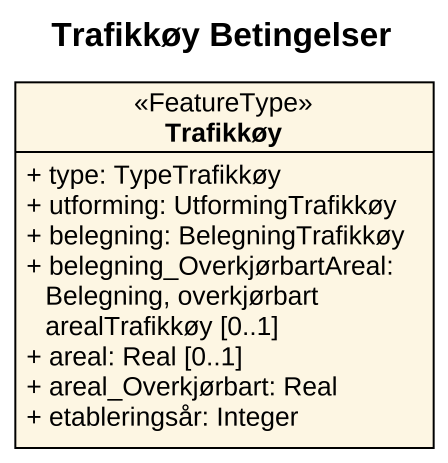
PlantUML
@startuml
title Trafikkøy Betingelser
hide circle
hide empty members
skinparam classAttributeIconSize 0
class Trafikkøy <<FeatureType>> {
  + type: TypeTrafikkøy
  + utforming: UtformingTrafikkøy
  + belegning: BelegningTrafikkøy
  + belegning_OverkjørbartAreal: Belegning, overkjørbart arealTrafikkøy [0..1]
  + areal: Real [0..1]
  + areal_Overkjørbart: Real
  + etableringsår: Integer
}
@enduml
